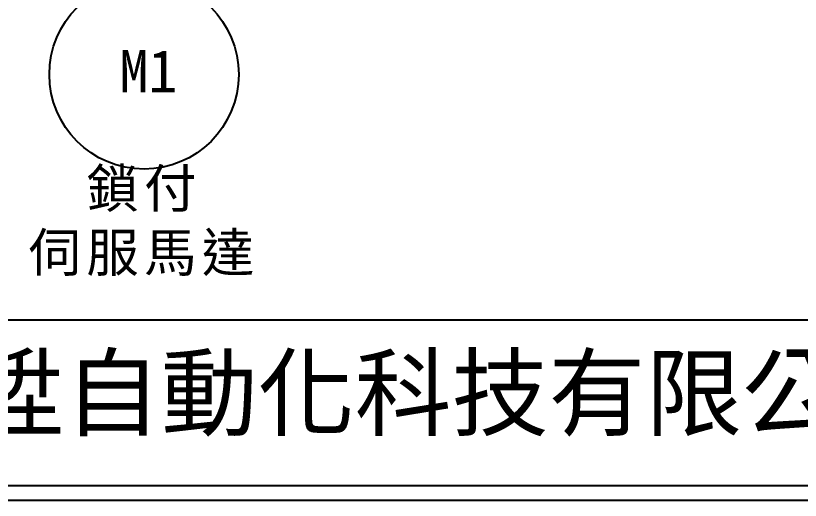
# Model space of a CAD drawing. Extents: x -24 to 263, y 255 to 459.
# Drawn here: x 27.3 to 93.6, y 255.5 to 296.4 of the extents above; entities that cross this region are included whole.
import ezdxf

# ---------------------------------------------------------------- set-up
doc = ezdxf.new("R2010")
doc.units = 0
doc.layers.get('0').update_dxf_attribs({"linetype": 'CONTINUOUS'})
doc.layers.add('圖框層', color=7, linetype='CONTINUOUS')
doc.styles.add('STSL', font='kaiu.ttf')
doc.styles.add('標楷體', font='kaiu.ttf')

msp = doc.modelspace()

# ---------------------------------------------------------------- linework, layer by layer
at = {"color": 0}
msp.add_circle((38.147, 291.469), 8, dxfattribs=at)
at = {"layer": '圖框層', "color": 0}
for p, q in [((-22.334, 270.73), (262.167, 270.73)), ((-22.334, 256.73), (262.167, 256.73)), ((-23.584, 255.48), (263.416, 255.48))]:
    msp.add_line(p, q, dxfattribs=at)

# ---------------------------------------------------------------- texts
at = {"color": 0, "insert": (38.147, 283.469), "char_height": 3.25, "width": 24.14544, "attachment_point": 2, "style": '標楷體'}
msp.add_mtext('{\\T1.1;鎖付\\P伺服馬達}', dxfattribs=at)
at = {"layer": '圖框層', "color": 0, "style": 'STSL'}
for s, height, p in [('M1', 3.6, (36.063, 289.945)), ('泓陞自動化科技有限公司', 6, (15.02, 261.556))]:
    msp.add_text(s, height=height, dxfattribs=at).set_placement(p)

doc.saveas('drawing.dxf')
